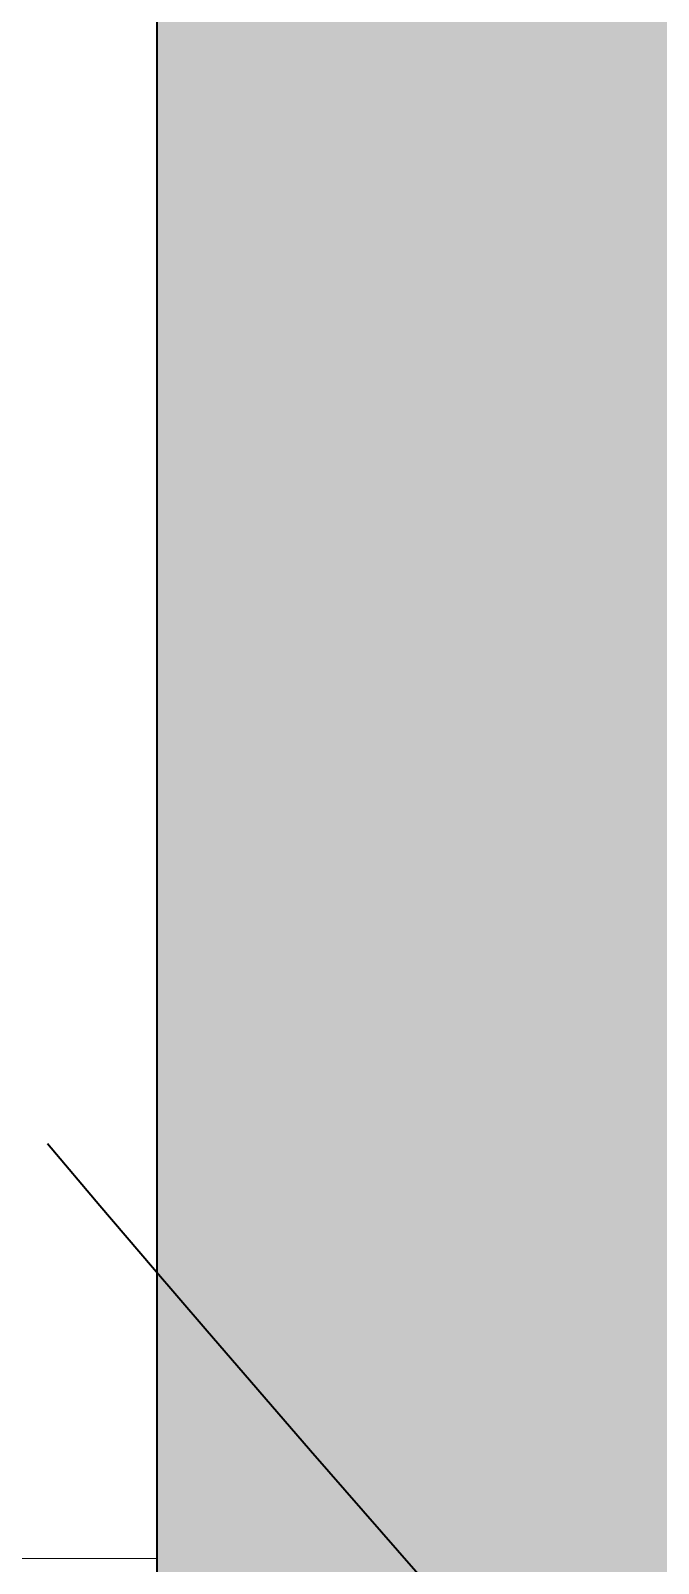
# Model space of a CAD drawing. Header units: millimetres. Extents: x 898 to 1196, y 229 to 443.
# Drawn here: x 1159.948 to 1160.025, y 409.9985 to 410.1866 of the extents above; entities that cross this region are included whole.
import ezdxf

# ---------------------------------------------------------------- set-up
doc = ezdxf.new("R2010")
doc.units = ezdxf.units.MM
for name, color, linetype, lineweight in [('0-ALIM-FL-EF-Empreintes', 5, 'Continuous', 5), ('CHAUFFAGE', 4, 'Continuous', 5), ('COMMANDE CH SOL', 20, 'Continuous', 35), ('p hachure', 253, 'Continuous', 15), ('p mur', 7, 'Continuous', 40)]:
    doc.layers.add(name, color=color, linetype=linetype, lineweight=lineweight)

# ---------------------------------------------------------------- blocks, each defined once
blk = doc.blocks.new('cc')
at = {"layer": 'CHAUFFAGE', "color": 1, "linetype": 'ByBlock', "ltscale": 0.01}
blk.add_lwpolyline([(2305.18401, 629.00954), (2305.33401, 629.00954), (2305.33401, 628.60954), (2305.18401, 628.60954)], close=True, dxfattribs=at)

msp = doc.modelspace()

# ---------------------------------------------------------------- hatches: boundary and pattern name
at = {"layer": 'p hachure', "transparency": 33554559}
h = msp.add_hatch(color=256, dxfattribs=at)
h.dxf.hatch_style = 1
h.paths.add_polyline_path([(1158.61347, 412.7991), (1158.61347, 413.1491), (1161.81347, 413.1491), (1161.81347, 412.9991), (1161.76347, 412.9991), (1161.76347, 412.9491), (1161.81347, 412.9491), (1161.81347, 410.8491), (1161.26347, 410.8491), (1161.26347, 411.0991), (1161.56347, 411.0991), (1161.56347, 412.6991), (1159.96347, 412.6991), (1159.96347, 411.0991), (1160.26347, 411.0991), (1160.26347, 410.8491), (1160.06347, 410.8491), (1160.06347, 409.49909), (1159.71347, 409.49909), (1159.71347, 409.59909), (1159.51347, 409.59909), (1159.51347, 409.8491), (1159.96347, 409.8491), (1159.96347, 410.5491), (1159.71347, 410.5491), (1159.71347, 412.7991)])

# ---------------------------------------------------------------- linework, layer by layer
at = {"layer": 'COMMANDE CH SOL', "color": 1}
for points in [[(1159.85, 410.55), (1162.16103, 408.94921), (1164.69506, 409.29054), (1167.38119, 409.33982), (1168.2887, 409.48188), (1169.59606, 409.70123)], [(1169.71427, 407.72557), (1169.0357, 408.32772), (1166.78302, 409.15302), (1165.0182, 409.05838), (1162.42693, 408.90351), (1161.35, 409.35), (1159.85, 410.3)], [(1167.2064, 407.74857), (1167.95, 408.8), (1166.5, 408.8), (1161.7, 408.85), (1160.5, 409.4), (1159.95, 410.05)]]:
    msp.add_open_spline(points, degree=3, dxfattribs=at)
at = {"layer": 'p mur'}
msp.add_line((1159.96347, 409.8491), (1159.96347, 410.5491), dxfattribs=at)

# ---------------------------------------------------------------- block references
at = {"layer": '0-ALIM-FL-EF-Empreintes', "xscale": -1, "rotation": 359.9999999998309}
msp.add_blockref('cc', (3465.14749, -218.61044), dxfattribs=at)

doc.saveas('drawing.dxf')
